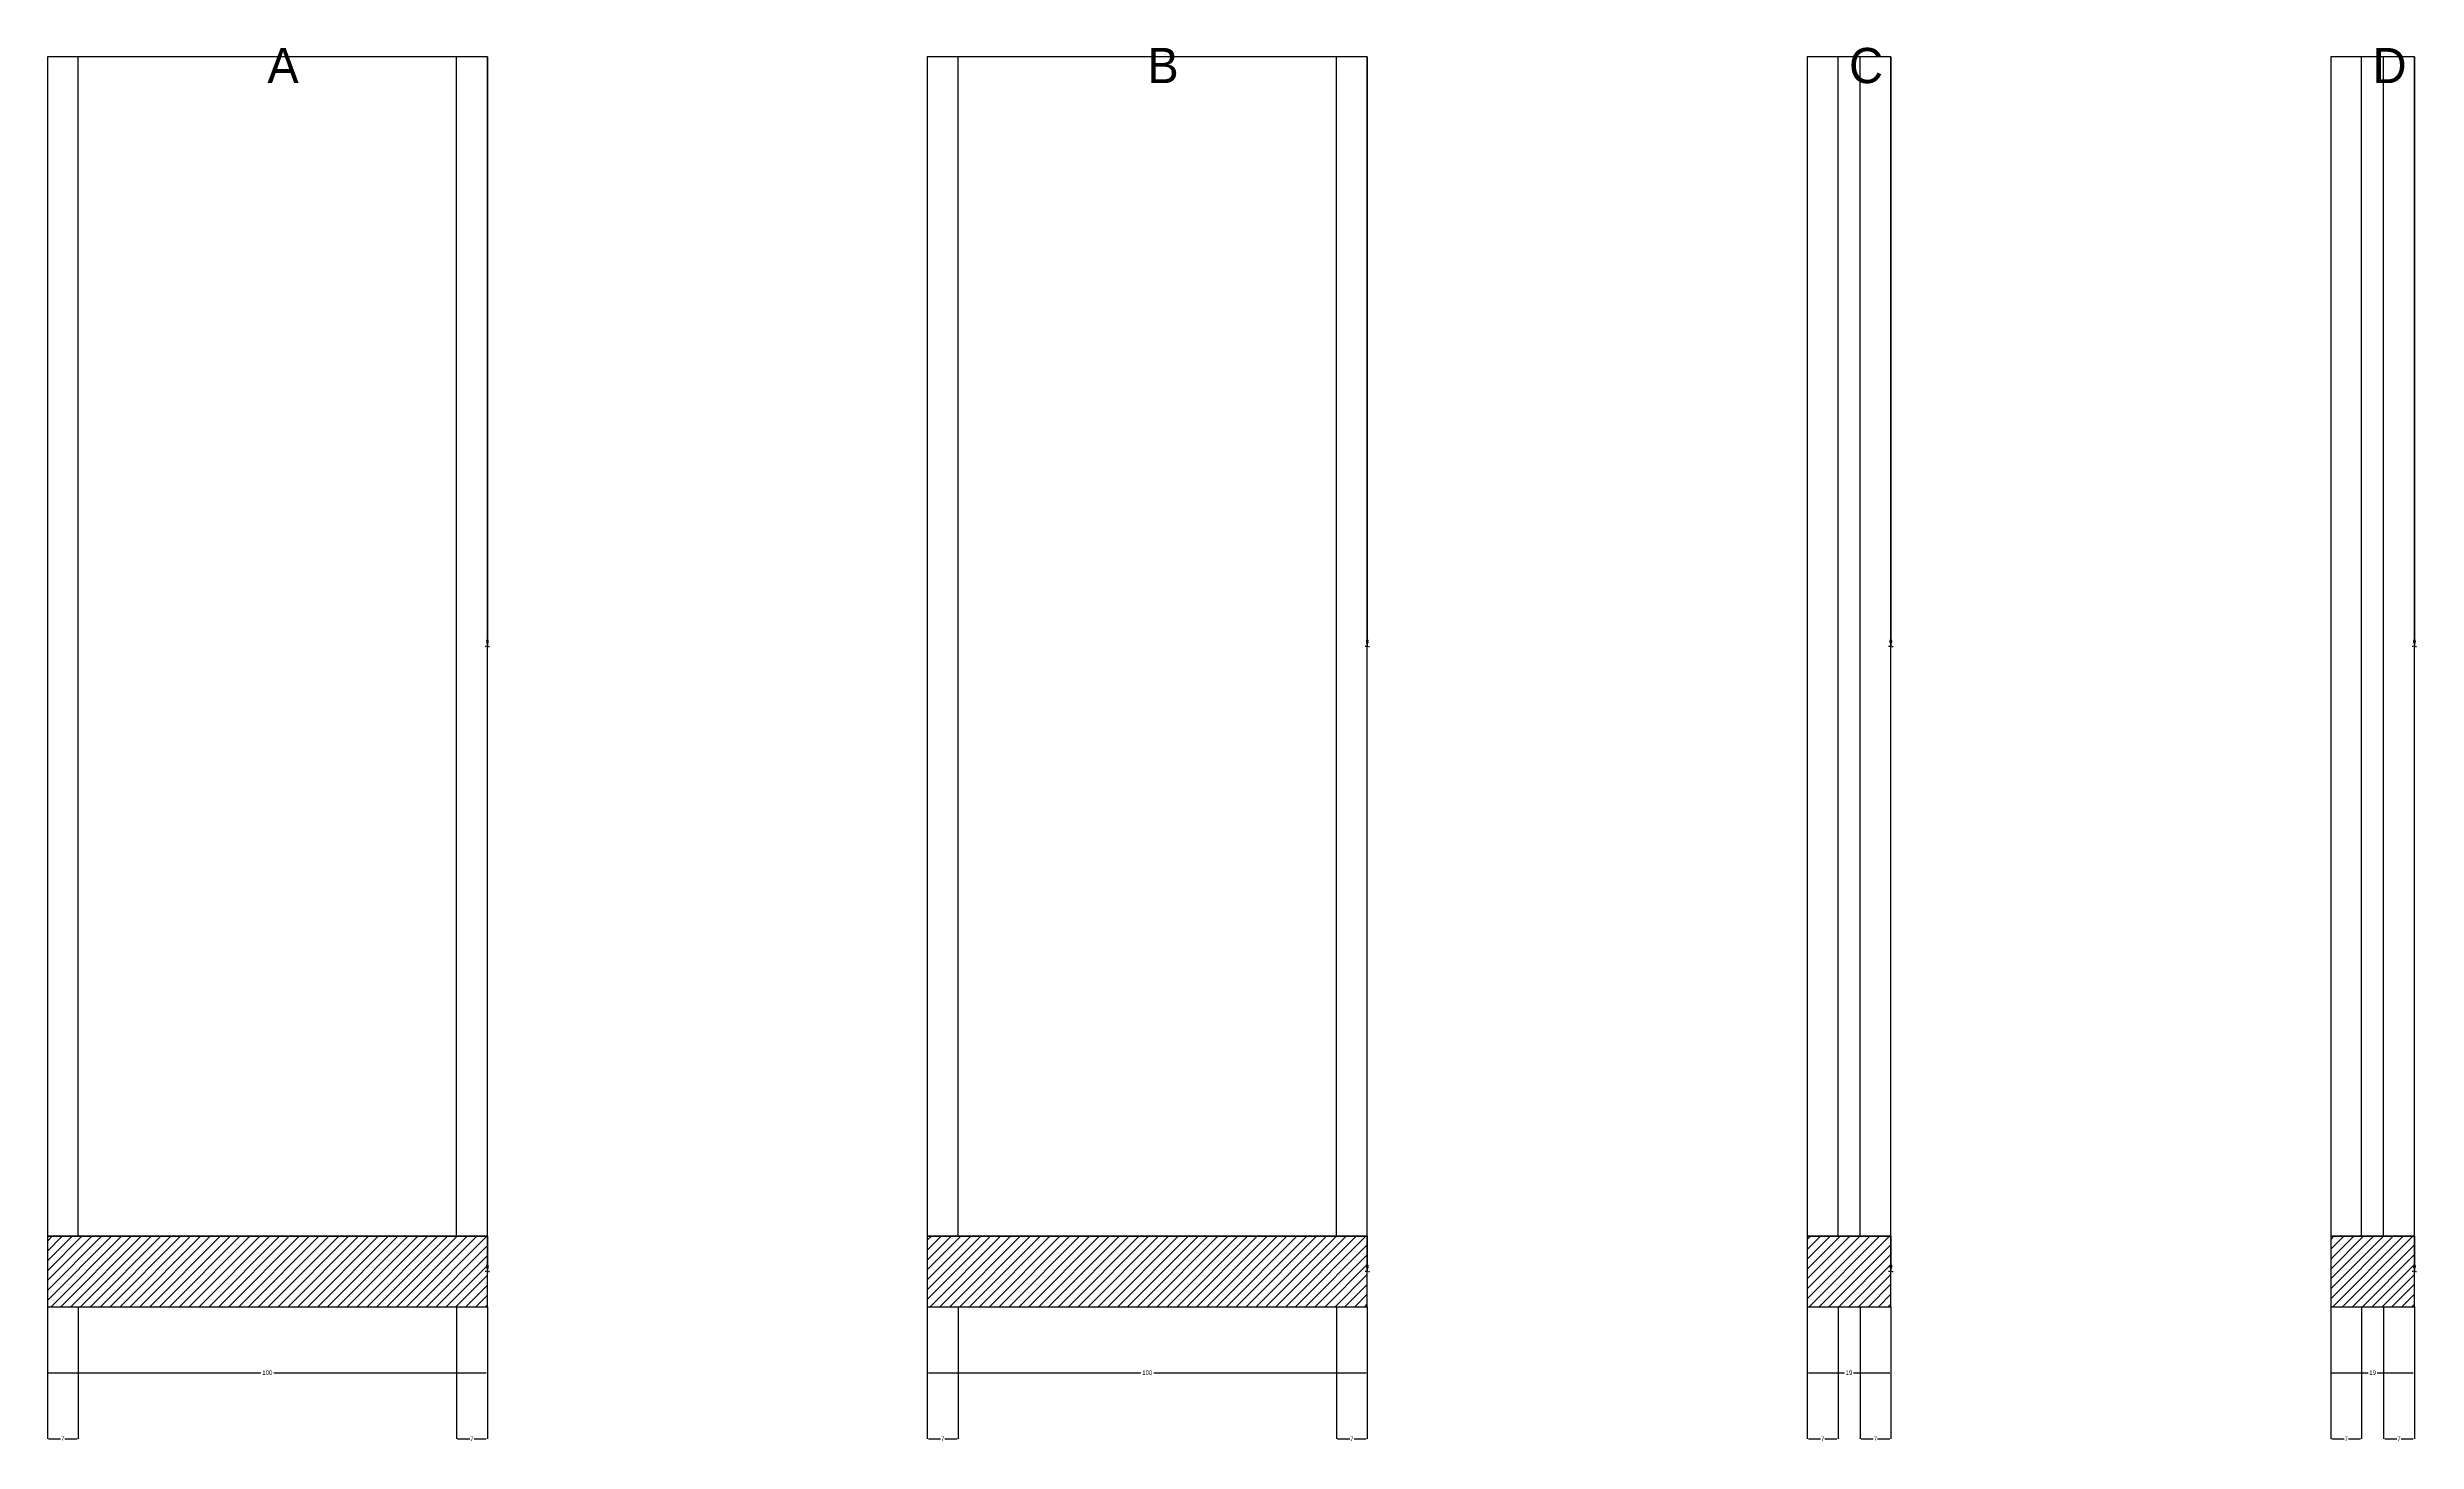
# Model space of a CAD drawing. Header units: centimetres. Extents: x 80 to 618, y -31 to 286.
import ezdxf

# ---------------------------------------------------------------- set-up
doc = ezdxf.new("R2010")
doc.units = ezdxf.units.CM
doc.linetypes.add('DASHED', pattern=[0])
for name, color, linetype in [('concreto', 7, 'Continuous'), ('COTA', 7, 'Continuous'), ('laje', 7, 'Continuous'), ('linhas_hidden', 7, 'Continuous'), ('NOMENCLATURA', 7, 'Continuous'), ('paineis_abcd', 7, 'Continuous')]:
    doc.layers.add(name, color=color, linetype=linetype)
doc.dimstyles.get("Standard").update_dxf_attribs({"dimtxt": 2.5, "dimasz": 2.5, "dimexe": 1.25, "dimexo": 0.625, "dimtad": 1, "dimcen": 2.5, "dimazin": 3, "dimtfac": 1, "dimtmove": 0, "dimatfit": 3})

# ---------------------------------------------------------------- blocks, each defined once
blk = doc.blocks.new('_CLOSEDFILLED')
at = {"color": 0, "linetype": 'BYBLOCK'}
blk.add_solid([(-1, 0.2), (0, 0), (-1, -0.2)], dxfattribs=at)
blk = doc.blocks.new('*D1')
at = {"color": 1}
for p, q in [((180, 16), (180, 8)), ((179.75, 8), (179.5, 8)), ((180, 0), (180, 8)), ((180, 8), (180, 8)), ((180.25, 8), (180.5, 8))]:
    blk.add_line(p, q, dxfattribs=at)
at = {"layer": 'Defpoints'}
for p in [(180, 16), (180, 8), (180, 0)]:
    blk.add_point(p, dxfattribs=at)
at = {"layer": 'COTA', "color": 1, "xscale": 0.25, "yscale": 0.25}
blk.add_blockref('_CLOSEDFILLED', (180, 8), dxfattribs=at)
at = {"layer": 'COTA', "color": 1, "xscale": 0.25, "yscale": 0.25, "rotation": 180}
blk.add_blockref('_CLOSEDFILLED', (180, 8), dxfattribs=at)
at = {"layer": 'COTA', "color": 1, "insert": (180, 9.125), "char_height": 1, "attachment_point": 5}
blk.add_mtext('0', dxfattribs=at)
blk = doc.blocks.new('*D2')
at = {"color": 1}
for p, q in [((180, 284), (180, 150)), ((179.75, 150), (179.5, 150)), ((180, 16), (180, 150)), ((180, 150), (180, 150)), ((180.25, 150), (180.5, 150))]:
    blk.add_line(p, q, dxfattribs=at)
at = {"layer": 'Defpoints'}
for p in [(180, 284), (180, 150), (180, 16)]:
    blk.add_point(p, dxfattribs=at)
at = {"layer": 'COTA', "color": 1, "xscale": 0.25, "yscale": 0.25}
blk.add_blockref('_CLOSEDFILLED', (180, 150), dxfattribs=at)
at = {"layer": 'COTA', "color": 1, "xscale": 0.25, "yscale": 0.25, "rotation": 180}
blk.add_blockref('_CLOSEDFILLED', (180, 150), dxfattribs=at)
at = {"layer": 'COTA', "color": 1, "insert": (180, 151.125), "char_height": 1, "attachment_point": 5}
blk.add_mtext('0', dxfattribs=at)
blk = doc.blocks.new('*D3')
at = {"color": 1}
for p, q in [((80, 0), (80, -15)), ((180, 0), (180, -15)), ((80.25, -15), (128.5, -15)), ((131.5, -15), (179.75, -15))]:
    blk.add_line(p, q, dxfattribs=at)
at = {"layer": 'Defpoints'}
for p in [(80, 0), (180, 0), (80, -15)]:
    blk.add_point(p, dxfattribs=at)
at = {"layer": 'COTA', "color": 1, "xscale": 0.25, "yscale": 0.25, "rotation": 180}
blk.add_blockref('_CLOSEDFILLED', (80, -15), dxfattribs=at)
at = {"layer": 'COTA', "color": 1, "xscale": 0.25, "yscale": 0.25}
blk.add_blockref('_CLOSEDFILLED', (180, -15), dxfattribs=at)
at = {"layer": 'COTA', "color": 1, "insert": (130, -15), "char_height": 1, "attachment_point": 5}
blk.add_mtext('100', dxfattribs=at)
blk = doc.blocks.new('*D4')
at = {"color": 1}
for p, q in [((80, 0), (80, -30)), ((87, 0), (87, -30)), ((80.25, -30), (83, -30)), ((84, -30), (86.75, -30))]:
    blk.add_line(p, q, dxfattribs=at)
at = {"layer": 'Defpoints'}
for p in [(80, 0), (87, 0), (80, -30)]:
    blk.add_point(p, dxfattribs=at)
at = {"layer": 'COTA', "color": 1, "xscale": 0.25, "yscale": 0.25, "rotation": 180}
blk.add_blockref('_CLOSEDFILLED', (80, -30), dxfattribs=at)
at = {"layer": 'COTA', "color": 1, "xscale": 0.25, "yscale": 0.25}
blk.add_blockref('_CLOSEDFILLED', (87, -30), dxfattribs=at)
at = {"layer": 'COTA', "color": 1, "insert": (83.5, -30), "char_height": 1, "attachment_point": 5}
blk.add_mtext('7', dxfattribs=at)
blk = doc.blocks.new('*D5')
at = {"color": 1}
for p, q in [((173, 0), (173, -30)), ((180, 0), (180, -30)), ((173.25, -30), (176, -30)), ((177, -30), (179.75, -30))]:
    blk.add_line(p, q, dxfattribs=at)
at = {"layer": 'Defpoints'}
for p in [(173, 0), (180, 0), (173, -30)]:
    blk.add_point(p, dxfattribs=at)
at = {"layer": 'COTA', "color": 1, "xscale": 0.25, "yscale": 0.25, "rotation": 180}
blk.add_blockref('_CLOSEDFILLED', (173, -30), dxfattribs=at)
at = {"layer": 'COTA', "color": 1, "xscale": 0.25, "yscale": 0.25}
blk.add_blockref('_CLOSEDFILLED', (180, -30), dxfattribs=at)
at = {"layer": 'COTA', "color": 1, "insert": (176.5, -30), "char_height": 1, "attachment_point": 5}
blk.add_mtext('7', dxfattribs=at)
blk = doc.blocks.new('*D6')
at = {"color": 1}
for p, q in [((380, 16), (380, 8)), ((379.75, 8), (379.5, 8)), ((380, 0), (380, 8)), ((380, 8), (380, 8)), ((380.25, 8), (380.5, 8))]:
    blk.add_line(p, q, dxfattribs=at)
at = {"layer": 'Defpoints'}
for p in [(380, 16), (380, 8), (380, 0)]:
    blk.add_point(p, dxfattribs=at)
at = {"layer": 'COTA', "color": 1, "xscale": 0.25, "yscale": 0.25}
blk.add_blockref('_CLOSEDFILLED', (380, 8), dxfattribs=at)
at = {"layer": 'COTA', "color": 1, "xscale": 0.25, "yscale": 0.25, "rotation": 180}
blk.add_blockref('_CLOSEDFILLED', (380, 8), dxfattribs=at)
at = {"layer": 'COTA', "color": 1, "insert": (380, 9.125), "char_height": 1, "attachment_point": 5}
blk.add_mtext('0', dxfattribs=at)
blk = doc.blocks.new('*D7')
at = {"color": 1}
for p, q in [((380, 284), (380, 150)), ((379.75, 150), (379.5, 150)), ((380, 16), (380, 150)), ((380, 150), (380, 150)), ((380.25, 150), (380.5, 150))]:
    blk.add_line(p, q, dxfattribs=at)
at = {"layer": 'Defpoints'}
for p in [(380, 284), (380, 150), (380, 16)]:
    blk.add_point(p, dxfattribs=at)
at = {"layer": 'COTA', "color": 1, "xscale": 0.25, "yscale": 0.25}
blk.add_blockref('_CLOSEDFILLED', (380, 150), dxfattribs=at)
at = {"layer": 'COTA', "color": 1, "xscale": 0.25, "yscale": 0.25, "rotation": 180}
blk.add_blockref('_CLOSEDFILLED', (380, 150), dxfattribs=at)
at = {"layer": 'COTA', "color": 1, "insert": (380, 151.125), "char_height": 1, "attachment_point": 5}
blk.add_mtext('0', dxfattribs=at)
blk = doc.blocks.new('*D8')
at = {"color": 1}
for p, q in [((280, 0), (280, -15)), ((380, 0), (380, -15)), ((280.25, -15), (328.5, -15)), ((331.5, -15), (379.75, -15))]:
    blk.add_line(p, q, dxfattribs=at)
at = {"layer": 'Defpoints'}
for p in [(280, 0), (380, 0), (280, -15)]:
    blk.add_point(p, dxfattribs=at)
at = {"layer": 'COTA', "color": 1, "xscale": 0.25, "yscale": 0.25, "rotation": 180}
blk.add_blockref('_CLOSEDFILLED', (280, -15), dxfattribs=at)
at = {"layer": 'COTA', "color": 1, "xscale": 0.25, "yscale": 0.25}
blk.add_blockref('_CLOSEDFILLED', (380, -15), dxfattribs=at)
at = {"layer": 'COTA', "color": 1, "insert": (330, -15), "char_height": 1, "attachment_point": 5}
blk.add_mtext('100', dxfattribs=at)
blk = doc.blocks.new('*D9')
at = {"color": 1}
for p, q in [((280, 0), (280, -30)), ((287, 0), (287, -30)), ((280.25, -30), (283, -30)), ((284, -30), (286.75, -30))]:
    blk.add_line(p, q, dxfattribs=at)
at = {"layer": 'Defpoints'}
for p in [(280, 0), (287, 0), (280, -30)]:
    blk.add_point(p, dxfattribs=at)
at = {"layer": 'COTA', "color": 1, "xscale": 0.25, "yscale": 0.25, "rotation": 180}
blk.add_blockref('_CLOSEDFILLED', (280, -30), dxfattribs=at)
at = {"layer": 'COTA', "color": 1, "xscale": 0.25, "yscale": 0.25}
blk.add_blockref('_CLOSEDFILLED', (287, -30), dxfattribs=at)
at = {"layer": 'COTA', "color": 1, "insert": (283.5, -30), "char_height": 1, "attachment_point": 5}
blk.add_mtext('7', dxfattribs=at)
blk = doc.blocks.new('*D10')
at = {"color": 1}
for p, q in [((373, 0), (373, -30)), ((380, 0), (380, -30)), ((373.25, -30), (376, -30)), ((377, -30), (379.75, -30))]:
    blk.add_line(p, q, dxfattribs=at)
at = {"layer": 'Defpoints'}
for p in [(373, 0), (380, 0), (373, -30)]:
    blk.add_point(p, dxfattribs=at)
at = {"layer": 'COTA', "color": 1, "xscale": 0.25, "yscale": 0.25, "rotation": 180}
blk.add_blockref('_CLOSEDFILLED', (373, -30), dxfattribs=at)
at = {"layer": 'COTA', "color": 1, "xscale": 0.25, "yscale": 0.25}
blk.add_blockref('_CLOSEDFILLED', (380, -30), dxfattribs=at)
at = {"layer": 'COTA', "color": 1, "insert": (376.5, -30), "char_height": 1, "attachment_point": 5}
blk.add_mtext('7', dxfattribs=at)
blk = doc.blocks.new('*D11')
at = {"color": 1}
for p, q in [((499, 16), (499, 8)), ((498.75, 8), (498.5, 8)), ((499, 0), (499, 8)), ((499, 8), (499, 8)), ((499.25, 8), (499.5, 8))]:
    blk.add_line(p, q, dxfattribs=at)
at = {"layer": 'Defpoints'}
for p in [(499, 16), (499, 8), (499, 0)]:
    blk.add_point(p, dxfattribs=at)
at = {"layer": 'COTA', "color": 1, "xscale": 0.25, "yscale": 0.25}
blk.add_blockref('_CLOSEDFILLED', (499, 8), dxfattribs=at)
at = {"layer": 'COTA', "color": 1, "xscale": 0.25, "yscale": 0.25, "rotation": 180}
blk.add_blockref('_CLOSEDFILLED', (499, 8), dxfattribs=at)
at = {"layer": 'COTA', "color": 1, "insert": (499, 9.125), "char_height": 1, "attachment_point": 5}
blk.add_mtext('0', dxfattribs=at)
blk = doc.blocks.new('*D12')
at = {"color": 1}
for p, q in [((499, 284), (499, 150)), ((498.75, 150), (498.5, 150)), ((499, 16), (499, 150)), ((499, 150), (499, 150)), ((499.25, 150), (499.5, 150))]:
    blk.add_line(p, q, dxfattribs=at)
at = {"layer": 'Defpoints'}
for p in [(499, 284), (499, 150), (499, 16)]:
    blk.add_point(p, dxfattribs=at)
at = {"layer": 'COTA', "color": 1, "xscale": 0.25, "yscale": 0.25}
blk.add_blockref('_CLOSEDFILLED', (499, 150), dxfattribs=at)
at = {"layer": 'COTA', "color": 1, "xscale": 0.25, "yscale": 0.25, "rotation": 180}
blk.add_blockref('_CLOSEDFILLED', (499, 150), dxfattribs=at)
at = {"layer": 'COTA', "color": 1, "insert": (499, 151.125), "char_height": 1, "attachment_point": 5}
blk.add_mtext('0', dxfattribs=at)
blk = doc.blocks.new('*D13')
at = {"color": 1}
for p, q in [((480, 0), (480, -15)), ((499, 0), (499, -15)), ((480.25, -15), (488.5, -15)), ((490.5, -15), (498.75, -15))]:
    blk.add_line(p, q, dxfattribs=at)
at = {"layer": 'Defpoints'}
for p in [(480, 0), (499, 0), (480, -15)]:
    blk.add_point(p, dxfattribs=at)
at = {"layer": 'COTA', "color": 1, "xscale": 0.25, "yscale": 0.25, "rotation": 180}
blk.add_blockref('_CLOSEDFILLED', (480, -15), dxfattribs=at)
at = {"layer": 'COTA', "color": 1, "xscale": 0.25, "yscale": 0.25}
blk.add_blockref('_CLOSEDFILLED', (499, -15), dxfattribs=at)
at = {"layer": 'COTA', "color": 1, "insert": (489.5, -15), "char_height": 1, "attachment_point": 5}
blk.add_mtext('19', dxfattribs=at)
blk = doc.blocks.new('*D14')
at = {"color": 1}
for p, q in [((480, 0), (480, -30)), ((487, 0), (487, -30)), ((480.25, -30), (483, -30)), ((484, -30), (486.75, -30))]:
    blk.add_line(p, q, dxfattribs=at)
at = {"layer": 'Defpoints'}
for p in [(480, 0), (487, 0), (480, -30)]:
    blk.add_point(p, dxfattribs=at)
at = {"layer": 'COTA', "color": 1, "xscale": 0.25, "yscale": 0.25, "rotation": 180}
blk.add_blockref('_CLOSEDFILLED', (480, -30), dxfattribs=at)
at = {"layer": 'COTA', "color": 1, "xscale": 0.25, "yscale": 0.25}
blk.add_blockref('_CLOSEDFILLED', (487, -30), dxfattribs=at)
at = {"layer": 'COTA', "color": 1, "insert": (483.5, -30), "char_height": 1, "attachment_point": 5}
blk.add_mtext('7', dxfattribs=at)
blk = doc.blocks.new('*D15')
at = {"color": 1}
for p, q in [((492, 0), (492, -30)), ((499, 0), (499, -30)), ((492.25, -30), (495, -30)), ((496, -30), (498.75, -30))]:
    blk.add_line(p, q, dxfattribs=at)
at = {"layer": 'Defpoints'}
for p in [(492, 0), (499, 0), (492, -30)]:
    blk.add_point(p, dxfattribs=at)
at = {"layer": 'COTA', "color": 1, "xscale": 0.25, "yscale": 0.25, "rotation": 180}
blk.add_blockref('_CLOSEDFILLED', (492, -30), dxfattribs=at)
at = {"layer": 'COTA', "color": 1, "xscale": 0.25, "yscale": 0.25}
blk.add_blockref('_CLOSEDFILLED', (499, -30), dxfattribs=at)
at = {"layer": 'COTA', "color": 1, "insert": (495.5, -30), "char_height": 1, "attachment_point": 5}
blk.add_mtext('7', dxfattribs=at)
blk = doc.blocks.new('*D16')
at = {"color": 1}
for p, q in [((618, 16), (618, 8)), ((617.75, 8), (617.5, 8)), ((618, 0), (618, 8)), ((618, 8), (618, 8)), ((618.25, 8), (618.5, 8))]:
    blk.add_line(p, q, dxfattribs=at)
at = {"layer": 'Defpoints'}
for p in [(618, 16), (618, 8), (618, 0)]:
    blk.add_point(p, dxfattribs=at)
at = {"layer": 'COTA', "color": 1, "xscale": 0.25, "yscale": 0.25}
blk.add_blockref('_CLOSEDFILLED', (618, 8), dxfattribs=at)
at = {"layer": 'COTA', "color": 1, "xscale": 0.25, "yscale": 0.25, "rotation": 180}
blk.add_blockref('_CLOSEDFILLED', (618, 8), dxfattribs=at)
at = {"layer": 'COTA', "color": 1, "insert": (618, 9.125), "char_height": 1, "attachment_point": 5}
blk.add_mtext('0', dxfattribs=at)
blk = doc.blocks.new('*D17')
at = {"color": 1}
for p, q in [((618, 284), (618, 150)), ((617.75, 150), (617.5, 150)), ((618, 16), (618, 150)), ((618, 150), (618, 150)), ((618.25, 150), (618.5, 150))]:
    blk.add_line(p, q, dxfattribs=at)
at = {"layer": 'Defpoints'}
for p in [(618, 284), (618, 150), (618, 16)]:
    blk.add_point(p, dxfattribs=at)
at = {"layer": 'COTA', "color": 1, "xscale": 0.25, "yscale": 0.25}
blk.add_blockref('_CLOSEDFILLED', (618, 150), dxfattribs=at)
at = {"layer": 'COTA', "color": 1, "xscale": 0.25, "yscale": 0.25, "rotation": 180}
blk.add_blockref('_CLOSEDFILLED', (618, 150), dxfattribs=at)
at = {"layer": 'COTA', "color": 1, "insert": (618, 151.125), "char_height": 1, "attachment_point": 5}
blk.add_mtext('0', dxfattribs=at)
blk = doc.blocks.new('*D18')
at = {"color": 1}
for p, q in [((599, 0), (599, -15)), ((618, 0), (618, -15)), ((599.25, -15), (607.5, -15)), ((609.5, -15), (617.75, -15))]:
    blk.add_line(p, q, dxfattribs=at)
at = {"layer": 'Defpoints'}
for p in [(599, 0), (618, 0), (599, -15)]:
    blk.add_point(p, dxfattribs=at)
at = {"layer": 'COTA', "color": 1, "xscale": 0.25, "yscale": 0.25, "rotation": 180}
blk.add_blockref('_CLOSEDFILLED', (599, -15), dxfattribs=at)
at = {"layer": 'COTA', "color": 1, "xscale": 0.25, "yscale": 0.25}
blk.add_blockref('_CLOSEDFILLED', (618, -15), dxfattribs=at)
at = {"layer": 'COTA', "color": 1, "insert": (608.5, -15), "char_height": 1, "attachment_point": 5}
blk.add_mtext('19', dxfattribs=at)
blk = doc.blocks.new('*D19')
at = {"color": 1}
for p, q in [((599, 0), (599, -30)), ((606, 0), (606, -30)), ((599.25, -30), (602, -30)), ((603, -30), (605.75, -30))]:
    blk.add_line(p, q, dxfattribs=at)
at = {"layer": 'Defpoints'}
for p in [(599, 0), (606, 0), (599, -30)]:
    blk.add_point(p, dxfattribs=at)
at = {"layer": 'COTA', "color": 1, "xscale": 0.25, "yscale": 0.25, "rotation": 180}
blk.add_blockref('_CLOSEDFILLED', (599, -30), dxfattribs=at)
at = {"layer": 'COTA', "color": 1, "xscale": 0.25, "yscale": 0.25}
blk.add_blockref('_CLOSEDFILLED', (606, -30), dxfattribs=at)
at = {"layer": 'COTA', "color": 1, "insert": (602.5, -30), "char_height": 1, "attachment_point": 5}
blk.add_mtext('7', dxfattribs=at)
blk = doc.blocks.new('*D20')
at = {"color": 1}
for p, q in [((611, 0), (611, -30)), ((618, 0), (618, -30)), ((611.25, -30), (614, -30)), ((615, -30), (617.75, -30))]:
    blk.add_line(p, q, dxfattribs=at)
at = {"layer": 'Defpoints'}
for p in [(611, 0), (618, 0), (611, -30)]:
    blk.add_point(p, dxfattribs=at)
at = {"layer": 'COTA', "color": 1, "xscale": 0.25, "yscale": 0.25, "rotation": 180}
blk.add_blockref('_CLOSEDFILLED', (611, -30), dxfattribs=at)
at = {"layer": 'COTA', "color": 1, "xscale": 0.25, "yscale": 0.25}
blk.add_blockref('_CLOSEDFILLED', (618, -30), dxfattribs=at)
at = {"layer": 'COTA', "color": 1, "insert": (614.5, -30), "char_height": 1, "attachment_point": 5}
blk.add_mtext('7', dxfattribs=at)

msp = doc.modelspace()

# ---------------------------------------------------------------- hatches: boundary and pattern name
at = {"layer": 'concreto'}
h = msp.add_hatch(dxfattribs=at)
h.set_pattern_fill('ANSI31', scale=0.5)
h.paths.add_polyline_path([(80, 0), (180, 0), (180, 16), (80, 16)])
h = msp.add_hatch(dxfattribs=at)
h.set_pattern_fill('ANSI31', scale=0.5)
h.paths.add_polyline_path([(280, 0), (380, 0), (380, 16), (280, 16)])
h = msp.add_hatch(dxfattribs=at)
h.set_pattern_fill('ANSI31', scale=0.5)
h.paths.add_polyline_path([(480, 0), (499, 0), (499, 16), (480, 16)])
h = msp.add_hatch(dxfattribs=at)
h.set_pattern_fill('ANSI31', scale=0.5)
h.paths.add_polyline_path([(599, 0), (618, 0), (618, 16), (599, 16)])

# ---------------------------------------------------------------- linework, layer by layer
at = {"layer": 'laje', "color": 1}
for points in [[(180, 16), (80, 16)], [(80, 16), (80, 0)], [(180, 0), (180, 16)], [(380, 16), (280, 16)], [(280, 16), (280, 0)], [(380, 0), (380, 16)], [(499, 16), (480, 16)], [(480, 16), (480, 0)], [(499, 0), (499, 16)], [(618, 16), (599, 16)], [(599, 16), (599, 0)], [(618, 0), (618, 16)], [(80, 0), (180, 0)], [(280, 0), (380, 0)], [(480, 0), (499, 0)], [(599, 0), (618, 0)]]:
    msp.add_lwpolyline(points, dxfattribs=at)
at = {"layer": 'linhas_hidden', "linetype": 'DASHED'}
for p, q in [((87, 16), (87, 284)), ((173, 16), (173, 284)), ((287, 16), (287, 284)), ((373, 16), (373, 284))]:
    msp.add_line(p, q, dxfattribs=at)
at = {"layer": 'linhas_hidden'}
for p, q in [((487, 16), (487, 284)), ((492, 16), (492, 284)), ((606, 16), (606, 284)), ((611, 16), (611, 284))]:
    msp.add_line(p, q, dxfattribs=at)
at = {"layer": 'paineis_abcd'}
for points in [[(180, 284), (80, 284)], [(80, 284), (80, 16)], [(180, 16), (180, 284)], [(380, 284), (280, 284)], [(280, 284), (280, 16)], [(380, 16), (380, 284)], [(499, 284), (480, 284)], [(480, 284), (480, 16)], [(499, 16), (499, 284)], [(618, 284), (599, 284)], [(599, 284), (599, 16)], [(618, 16), (618, 284)], [(80, 16), (180, 16)], [(280, 16), (380, 16)], [(480, 16), (499, 16)], [(599, 16), (618, 16)]]:
    msp.add_lwpolyline(points, dxfattribs=at)

# ---------------------------------------------------------------- texts
at = {"layer": 'NOMENCLATURA', "color": 5}
for s, p in [('A', (130, 278)), ('B', (330, 278)), ('C', (489.5, 278)), ('D', (608.5, 278))]:
    msp.add_text(s, height=8, dxfattribs=at).set_placement(p)

# ---------------------------------------------------------------- dimensions: what is measured, and where the dimension line sits
at = {"layer": 'COTA', "color": 1}
for base, p1, p2, picture, middle in [((180, 150), (180, 16), (180, 284), '*D2', (180, 151.125)), ((380, 150), (380, 16), (380, 284), '*D7', (380, 151.125)), ((499, 150), (499, 16), (499, 284), '*D12', (499, 151.125)), ((618, 150), (618, 16), (618, 284), '*D17', (618, 151.125)), ((180, 8), (180, 0), (180, 16), '*D1', (180, 9.125)), ((380, 8), (380, 0), (380, 16), '*D6', (380, 9.125)), ((499, 8), (499, 0), (499, 16), '*D11', (499, 9.125)), ((618, 8), (618, 0), (618, 16), '*D16', (618, 9.125)), ((80, -15), (80, 0), (180, 0), '*D3', (130, -15)), ((80, -30), (80, 0), (87, 0), '*D4', (83.5, -30)), ((173, -30), (173, 0), (180, 0), '*D5', (176.5, -30)), ((280, -15), (280, 0), (380, 0), '*D8', (330, -15)), ((280, -30), (280, 0), (287, 0), '*D9', (283.5, -30)), ((373, -30), (373, 0), (380, 0), '*D10', (376.5, -30)), ((480, -15), (480, 0), (499, 0), '*D13', (489.5, -15)), ((480, -30), (480, 0), (487, 0), '*D14', (483.5, -30)), ((492, -30), (492, 0), (499, 0), '*D15', (495.5, -30)), ((599, -15), (599, 0), (618, 0), '*D18', (608.5, -15)), ((599, -30), (599, 0), (606, 0), '*D19', (602.5, -30)), ((611, -30), (611, 0), (618, 0), '*D20', (614.5, -30))]:
    dim = msp.add_linear_dim(base=base, p1=p1, p2=p2, dimstyle='Standard', dxfattribs=at)
    dim.commit()
    dim.dimension.update_dxf_attribs({"geometry": picture, "text_midpoint": middle})

doc.saveas('drawing.dxf')
